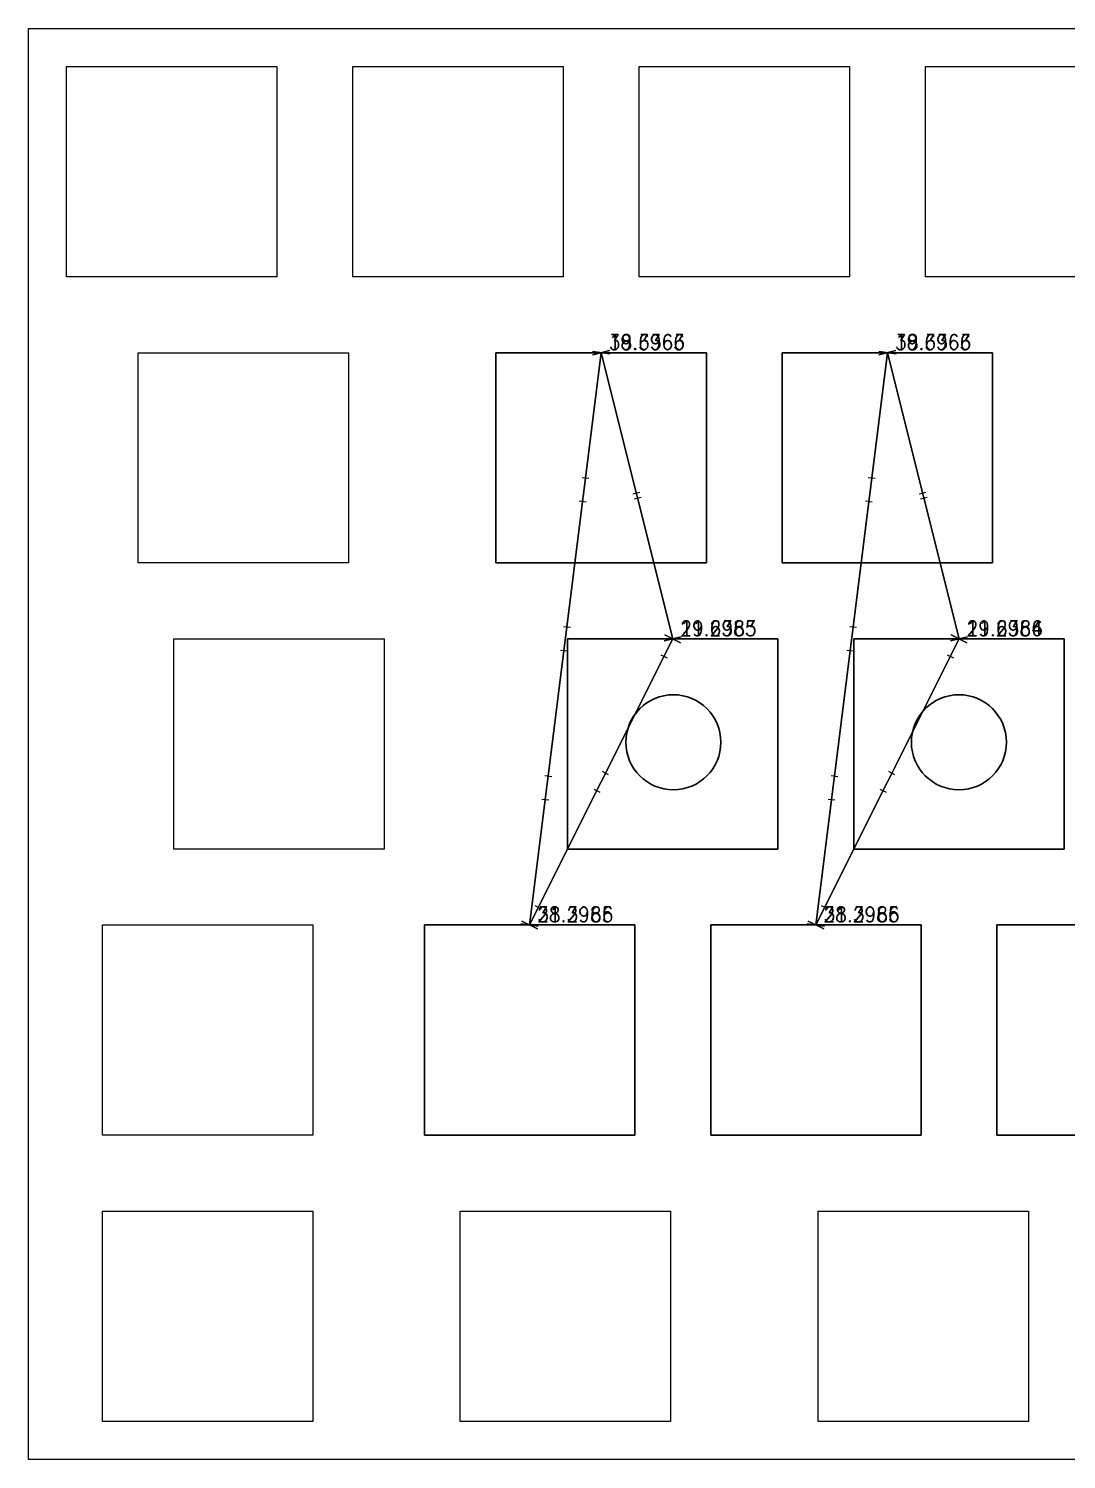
# Model space of a CAD drawing. Header units: millimetres. Extents: x 0 to 286, y 0 to 96.
# Drawn here: x 0.1 to 69.2, y 0.3 to 95.5 of the extents above; entities that cross this region are included whole.
import ezdxf

# ---------------------------------------------------------------- set-up
doc = ezdxf.new("R2010")
doc.units = ezdxf.units.MM
doc.layers.get('0').update_dxf_attribs({"lineweight": 5, "true_color": 0xffffff})
for name, color, linetype, lineweight, true_color in [('dim0', 6, 'Continuous', 5, 0xff00ff), ('dim1', 3, 'Continuous', 5, 0x00ff00), ('dim2', 5, 'Continuous', 5, 0x0000ff), ('key-layer', 1, 'Continuous', 25, 0xff0000), ('main-keys', 2, 'Continuous', 25, 0xffff00)]:
    doc.layers.add(name, color=color, linetype=linetype, lineweight=lineweight, true_color=true_color)
doc.styles.add('textstyle70', font='')
doc.styles.add('textstyle75', font='')
doc.styles.add('textstyle77', font='')
doc.styles.add('textstyle78', font='')
doc.styles.add('textstyle79', font='')
doc.styles.add('textstyle87', font='')
doc.styles.add('textstyle88', font='')
doc.styles.add('textstyle89', font='')
doc.styles.add('textstyle90', font='')
doc.styles.add('textstyle91', font='')
doc.styles.add('textstyle98', font='')
doc.styles.add('textstyle99', font='')
doc.styles.get('textstyle70').set_extended_font_data('standard')
doc.styles.get('textstyle75').set_extended_font_data('standard')
doc.styles.get('textstyle77').set_extended_font_data('standard')
doc.styles.get('textstyle78').set_extended_font_data('standard')
doc.styles.get('textstyle79').set_extended_font_data('standard')
doc.styles.get('textstyle87').set_extended_font_data('standard')
doc.styles.get('textstyle88').set_extended_font_data('standard')
doc.styles.get('textstyle89').set_extended_font_data('standard')
doc.styles.get('textstyle90').set_extended_font_data('standard')
doc.styles.get('textstyle91').set_extended_font_data('standard')
doc.styles.get('textstyle98').set_extended_font_data('standard')
doc.styles.get('textstyle99').set_extended_font_data('standard')

msp = doc.modelspace()

# ---------------------------------------------------------------- linework, layer by layer
at = {"color": 0}
for p, q in [((0.095, 95.507), (285.845, 95.507)), ((0.095, 0.258), (0.095, 95.507)), ((2.62, 92.983), (16.619, 92.983)), ((2.62, 78.984), (2.62, 92.983)), ((16.619, 92.983), (16.619, 78.984)), ((21.67, 92.983), (35.669, 92.983)), ((21.67, 78.984), (21.67, 92.983)), ((35.669, 92.983), (35.669, 78.984)), ((40.72, 92.983), (54.719, 92.983)), ((40.72, 78.984), (40.72, 92.983)), ((54.719, 92.983), (54.719, 78.984)), ((59.77, 92.983), (73.769, 92.983)), ((59.77, 78.984), (59.77, 92.983)), ((16.619, 78.984), (2.62, 78.984)), ((35.669, 78.984), (21.67, 78.984)), ((54.719, 78.984), (40.72, 78.984)), ((73.769, 78.984), (59.77, 78.984)), ((7.382, 73.933), (21.382, 73.933)), ((7.382, 59.934), (7.382, 73.933)), ((21.382, 73.933), (21.382, 59.934)), ((31.195, 73.933), (45.194, 73.933)), ((31.195, 59.934), (31.195, 73.933)), ((45.194, 73.933), (45.194, 59.934)), ((50.245, 73.933), (64.244, 73.933)), ((50.245, 59.934), (50.245, 73.933)), ((64.244, 73.933), (64.244, 59.934)), ((21.382, 59.934), (7.382, 59.934)), ((45.194, 59.934), (31.195, 59.934)), ((64.244, 59.934), (50.245, 59.934)), ((9.762, 54.883), (23.763, 54.883)), ((9.762, 40.884), (9.762, 54.883)), ((23.763, 54.883), (23.763, 40.884)), ((35.957, 54.883), (49.956, 54.883)), ((35.957, 40.884), (35.957, 54.883)), ((49.956, 54.883), (49.956, 40.884)), ((55.007, 54.883), (69.007, 54.883)), ((55.007, 40.884), (55.007, 54.883)), ((69.007, 54.883), (69.007, 40.884)), ((23.763, 40.884), (9.762, 40.884)), ((49.956, 40.884), (35.957, 40.884)), ((69.007, 40.884), (55.007, 40.884)), ((5.001, 35.833), (19, 35.833)), ((5.001, 21.834), (5.001, 35.833)), ((19, 35.833), (19, 21.834)), ((26.432, 35.833), (40.431, 35.833)), ((26.432, 21.834), (26.432, 35.833)), ((40.431, 35.833), (40.431, 21.834)), ((45.482, 35.833), (59.481, 35.833)), ((45.482, 21.834), (45.482, 35.833)), ((59.481, 35.833), (59.481, 21.834)), ((64.532, 35.833), (78.531, 35.833)), ((64.532, 21.834), (64.532, 35.833)), ((19, 21.834), (5.001, 21.834)), ((40.431, 21.834), (26.432, 21.834)), ((59.481, 21.834), (45.482, 21.834)), ((78.531, 21.834), (64.532, 21.834)), ((5.001, 16.783), (19, 16.783)), ((5.001, 2.784), (5.001, 16.783)), ((19, 16.783), (19, 2.784)), ((28.812, 16.783), (42.813, 16.783)), ((28.812, 2.784), (28.812, 16.783)), ((42.813, 16.783), (42.813, 2.784)), ((52.626, 16.783), (66.625, 16.783)), ((52.626, 2.784), (52.626, 16.783)), ((66.625, 16.783), (66.625, 2.784)), ((19, 2.784), (5.001, 2.784)), ((42.813, 2.784), (28.812, 2.784)), ((66.625, 2.784), (52.626, 2.784)), ((285.845, 0.258), (0.095, 0.258))]:
    msp.add_line(p, q, dxfattribs=at)
at = {"layer": 'dim0'}
for p, q in [((38.194, 73.933), (33.432, 35.833)), ((38.771, 73.861), (37.618, 74.005)), ((38.758, 74.074), (37.631, 73.792)), ((38.194, 73.933), (42.957, 54.883)), ((57.244, 73.933), (52.482, 35.833)), ((57.821, 73.861), (56.668, 74.005)), ((57.808, 74.074), (56.681, 73.792)), ((57.244, 73.933), (62.007, 54.883)), ((37.185, 63.981), (36.723, 64.039)), ((40.845, 64.288), (40.394, 64.175)), ((56.235, 63.981), (55.773, 64.039)), ((59.895, 64.288), (59.444, 64.175)), ((43.52, 55.024), (42.393, 54.742)), ((62.57, 55.024), (61.443, 54.742)), ((35.944, 54.059), (35.483, 54.116)), ((54.994, 54.059), (54.533, 54.116)), ((34.704, 44.136), (34.243, 44.194)), ((53.754, 44.136), (53.293, 44.194)), ((34.008, 35.761), (32.855, 35.905)), ((53.058, 35.761), (51.905, 35.905))]:
    msp.add_line(p, q, dxfattribs=at)
at = {"layer": 'dim1'}
for p, q in [((37.631, 73.792), (38.758, 74.074)), ((42.957, 54.883), (38.194, 73.933)), ((56.681, 73.792), (57.808, 74.074)), ((62.007, 54.883), (57.244, 73.933)), ((40.306, 64.528), (40.757, 64.641)), ((59.356, 64.528), (59.807, 64.641)), ((42.957, 54.883), (33.432, 35.833)), ((42.393, 54.742), (43.52, 55.024)), ((43.476, 54.623), (42.437, 55.143)), ((62.007, 54.883), (52.482, 35.833)), ((61.443, 54.742), (62.57, 55.024)), ((62.526, 54.623), (61.487, 55.143)), ((38.693, 45.835), (38.277, 46.043)), ((57.743, 45.835), (57.327, 46.043)), ((34.22, 36.89), (33.805, 37.098)), ((53.27, 36.89), (52.855, 37.098)), ((33.951, 35.573), (32.912, 36.093)), ((53.001, 35.573), (51.962, 36.093))]:
    msp.add_line(p, q, dxfattribs=at)
at = {"layer": 'dim2'}
for p, q in [((33.432, 35.833), (38.194, 73.933)), ((37.618, 74.005), (38.771, 73.861)), ((52.482, 35.833), (57.244, 73.933)), ((56.668, 74.005), (57.821, 73.861)), ((36.922, 65.63), (37.383, 65.573)), ((55.972, 65.63), (56.433, 65.573)), ((35.682, 55.707), (36.143, 55.65)), ((54.732, 55.707), (55.193, 55.65)), ((33.432, 35.833), (42.957, 54.883)), ((42.437, 55.143), (43.476, 54.623)), ((52.482, 35.833), (62.007, 54.883)), ((61.487, 55.143), (62.526, 54.623)), ((42.168, 53.825), (42.584, 53.618)), ((61.218, 53.826), (61.634, 53.618)), ((34.442, 45.785), (34.903, 45.727)), ((53.492, 45.785), (53.953, 45.727)), ((37.696, 44.881), (38.112, 44.673)), ((56.746, 44.881), (57.162, 44.673)), ((32.855, 35.905), (34.008, 35.761)), ((32.912, 36.093), (33.951, 35.573)), ((51.905, 35.905), (53.058, 35.761)), ((51.962, 36.093), (53.001, 35.573))]:
    msp.add_line(p, q, dxfattribs=at)
at = {"layer": 'key-layer', "color": 1, "true_color": 0xff0000}
for p, q in [((31.195, 73.933), (45.194, 73.933)), ((31.195, 59.934), (31.195, 73.933)), ((45.194, 73.933), (45.194, 59.934)), ((50.245, 73.933), (64.244, 73.933)), ((50.245, 59.934), (50.245, 73.933)), ((64.244, 73.933), (64.244, 59.934)), ((45.194, 59.934), (31.195, 59.934)), ((64.244, 59.934), (50.245, 59.934)), ((35.957, 54.883), (49.956, 54.883)), ((35.957, 40.884), (35.957, 54.883)), ((49.956, 54.883), (49.956, 40.884)), ((55.007, 54.883), (69.007, 54.883)), ((55.007, 40.884), (55.007, 54.883)), ((69.007, 54.883), (69.007, 40.884)), ((49.956, 40.884), (35.957, 40.884)), ((69.007, 40.884), (55.007, 40.884)), ((26.432, 35.833), (40.431, 35.833)), ((26.432, 21.834), (26.432, 35.833)), ((40.431, 35.833), (40.431, 21.834)), ((45.482, 35.833), (59.481, 35.833)), ((45.482, 21.834), (45.482, 35.833)), ((59.481, 35.833), (59.481, 21.834)), ((64.532, 35.833), (78.531, 35.833)), ((64.532, 21.834), (64.532, 35.833)), ((40.431, 21.834), (26.432, 21.834)), ((59.481, 21.834), (45.482, 21.834)), ((78.531, 21.834), (64.532, 21.834))]:
    msp.add_line(p, q, dxfattribs=at)
at = {"layer": 'main-keys'}
for centre in [(43, 48), (62, 48)]:
    msp.add_circle(centre, 3.162, dxfattribs=at)

# ---------------------------------------------------------------- texts
at = {"layer": 'dim0', "char_height": 1, "attachment_point": 1}
for s, insert, style in [('19.6363', (43.457, 56.083), 'textstyle70'), ('19.6364', (62.507, 56.083), 'textstyle77'), ('38.3966', (33.932, 37.033), 'textstyle78'), ('38.3966', (52.982, 37.033), 'textstyle75')]:
    msp.add_mtext(s, dxfattribs=dict(at, insert=insert, style=style))
at = {"layer": 'dim1', "char_height": 1, "attachment_point": 1}
for s, insert, style in [('19.6363', (38.694, 75.133), 'textstyle79'), ('19.6363', (57.744, 75.133), 'textstyle89'), ('21.2985', (33.932, 37.033), 'textstyle88'), ('21.2985', (52.982, 37.033), 'textstyle87')]:
    msp.add_mtext(s, dxfattribs=dict(at, insert=insert, style=style))
at = {"layer": 'dim2', "char_height": 1, "attachment_point": 1}
for s, insert, style in [('38.3966', (38.694, 75.133), 'textstyle90'), ('38.3966', (57.744, 75.133), 'textstyle99'), ('21.2985', (43.457, 56.083), 'textstyle91'), ('21.2986', (62.507, 56.083), 'textstyle98')]:
    msp.add_mtext(s, dxfattribs=dict(at, insert=insert, style=style))

doc.saveas('drawing.dxf')
